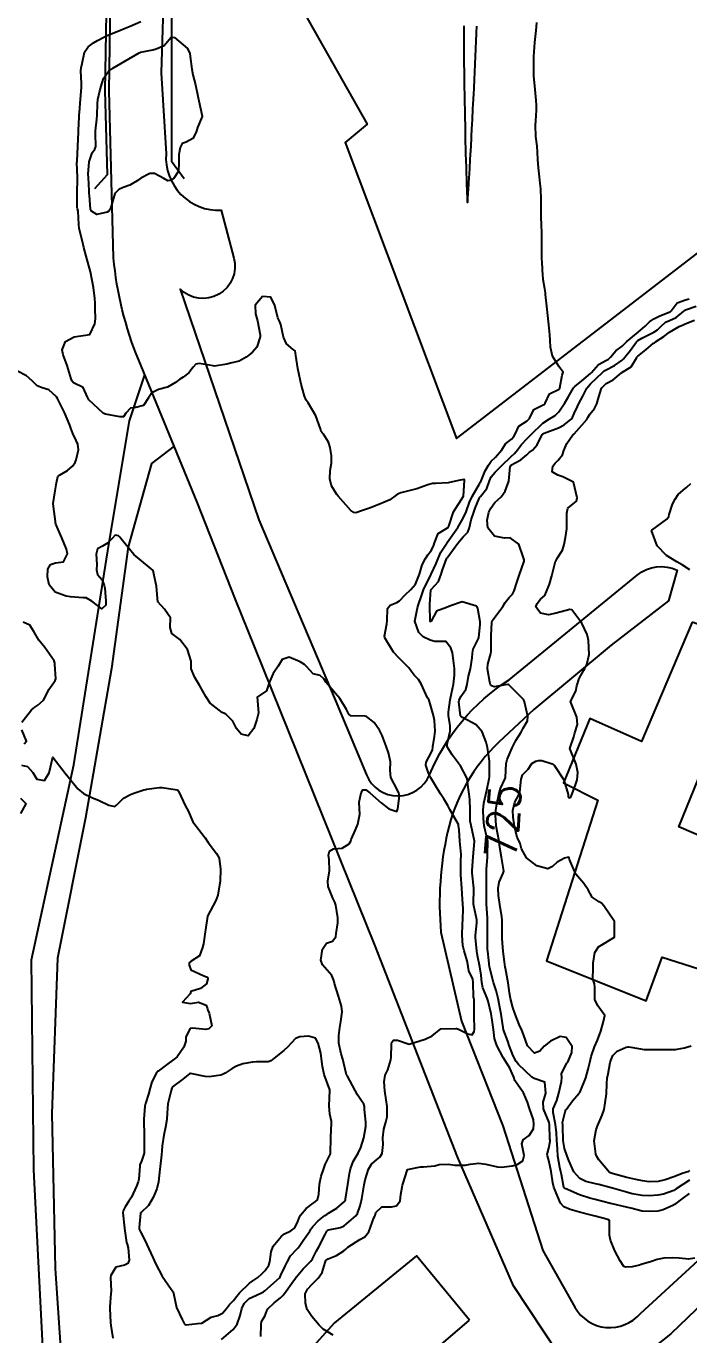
# Model space of a CAD drawing. Header units: metres. Extents: x 318500 to 325275, y 7408834 to 7428799.
# Drawn here: x 320599.3 to 320683.9, y 7414689.9 to 7414856.9 of the extents above; entities that cross this region are included whole.
import ezdxf
from ezdxf.enums import TextEntityAlignment as Align

# ---------------------------------------------------------------- set-up
doc = ezdxf.new("R2010")
doc.units = ezdxf.units.M
doc.header["$MEASUREMENT"] = 0
for name, color, linetype in [('Cotas', 45, 'Continuous'), ('Curvas de Nivel 1m', 11, 'Continuous'), ('Curvas de Nivel 5m', 15, 'Continuous'), ('Edificações', 30, 'Continuous'), ('Pontes_Viadutos_Tubos', 190, 'Continuous'), ('Vias Primárias', 230, 'Continuous'), ('Vias Secundárias', 230, 'Continuous')]:
    doc.layers.add(name, color=color, linetype=linetype)
doc.styles.add('Style-STANDARD', font='STANDARD.shx')

msp = doc.modelspace()

# ---------------------------------------------------------------- linework, layer by layer
at = {"layer": 'Curvas de Nivel 1m', "flags": 128}
for points, elevation in [([(320629.25, 7414689.66), (320629.26, 7414691.21), (320629.33, 7414691.6), (320629.73, 7414692.28), (320629.99, 7414692.95), (320630.15, 7414693.2), (320630.96, 7414693.98), (320631.76, 7414694.63), (320632.05, 7414694.9), (320632.25, 7414695.17), (320633.42, 7414696.78), (320633.7, 7414697.15), (320633.74, 7414697.21), (320633.79, 7414697.3), (320634.63, 7414698.32), (320635.47, 7414699.14), (320635.64, 7414699.31), (320635.83, 7414699.61), (320636.36, 7414700.6), (320636.66, 7414701.12), (320637.46, 7414702.7), (320637.66, 7414703.1), (320637.75, 7414703.22), (320637.87, 7414703.28), (320639.39, 7414703.57), (320639.88, 7414703.8), (320641.36, 7414705.06), (320641.59, 7414705.37), (320641.92, 7414706.37), (320642.06, 7414706.91), (320642.09, 7414707.05), (320642.12, 7414707.24), (320642.44, 7414709.04), (320642.57, 7414709.65), (320642.97, 7414711.04), (320643.36, 7414711.66), (320644, 7414712.21), (320644.44, 7414712.58), (320644.75, 7414713.01), (320644.86, 7414714.17), (320644.83, 7414715.01), (320644.93, 7414716.13), (320645.18, 7414717.01), (320645.36, 7414717.72), (320645.36, 7414719.01), (320645.23, 7414719.88), (320645.08, 7414721.01), (320644.97, 7414722.17), (320645.11, 7414723.01), (320645.44, 7414723.72), (320645.85, 7414725), (320645.88, 7414725.3), (320645.91, 7414727), (320645.97, 7414727.23), (320646.2, 7414727.5), (320646.7, 7414727.49), (320648.2, 7414726.97), (320650.21, 7414727.61), (320651.1, 7414728.05), (320652.22, 7414728.92), (320654.12, 7414728.99), (320654.22, 7414728.98), (320654.47, 7414728.89), (320655.65, 7414728.31), (320656.21, 7414728.19), (320656.49, 7414728.58), (320656.52, 7414728.86), (320656.47, 7414730.64), (320656.46, 7414730.86), (320656.48, 7414732.66), (320656.43, 7414732.86), (320656.41, 7414732.99), (320656.36, 7414734.86), (320656.31, 7414735.29), (320655.8, 7414736.35), (320655.71, 7414736.87), (320655.59, 7414737.62), (320655.19, 7414738.88), (320655.03, 7414739.55), (320654.93, 7414740.88), (320654.98, 7414742.3), (320655.05, 7414742.88), (320655.08, 7414744.23), (320655.03, 7414744.88), (320654.99, 7414745.43), (320654.92, 7414746.88), (320654.77, 7414748.6), (320654.76, 7414748.89), (320654.78, 7414750.62), (320654.8, 7414750.89), (320654.8, 7414751.16), (320654.65, 7414752.89), (320654.56, 7414754.31), (320654.5, 7414754.89), (320654.46, 7414755), (320653.38, 7414756.91), (320653.11, 7414757.41), (320652.61, 7414758.26), (320652.2, 7414758.92), (320651.45, 7414760.12), (320650.96, 7414760.94), (320650.66, 7414761.54), (320650.3, 7414762.57), (320650.34, 7414762.95), (320650.69, 7414763.61), (320651.14, 7414764.49), (320651.21, 7414764.93), (320651.41, 7414766.24), (320651.51, 7414766.93), (320651.42, 7414768.26), (320651.27, 7414768.93), (320650.78, 7414770.7), (320650.68, 7414770.94), (320650.54, 7414771.18), (320649.73, 7414772.96), (320649.36, 7414773.51), (320648.82, 7414774.04), (320648.43, 7414774.58), (320648.13, 7414774.98), (320646.85, 7414776.26), (320646.19, 7414777.01), (320645.09, 7414778.82), (320645.04, 7414779.02), (320645.33, 7414780.6), (320645.35, 7414781.02), (320645.4, 7414782.55), (320645.76, 7414783.01), (320646.61, 7414783.34), (320646.95, 7414783.56), (320647.66, 7414784.29), (320648.41, 7414784.98), (320648.98, 7414785.68), (320649.48, 7414786.96), (320649.85, 7414788.12), (320650.26, 7414788.95), (320650.56, 7414789.41), (320651.04, 7414790), (320651.35, 7414790.63), (320651.43, 7414790.94), (320651.87, 7414792.12), (320653.07, 7414792.84), (320653.15, 7414792.92), (320653.23, 7414793.07), (320653.84, 7414794.91), (320655.13, 7414796.89), (320655.23, 7414798.89), (320655.23, 7414798.97), (320655.15, 7414799.03), (320654.48, 7414798.9), (320653.15, 7414798.58), (320651.57, 7414798.51), (320651.15, 7414798.51), (320650.55, 7414798.36), (320649.14, 7414797.84), (320647.61, 7414797.47), (320647.13, 7414797.34), (320646.9, 7414797.24), (320646.54, 7414797.01), (320645.69, 7414796.44), (320645.12, 7414796.17), (320644.31, 7414795.83), (320643.1, 7414795.37), (320642.87, 7414795.29), (320642.2, 7414795.06), (320641.38, 7414794.79), (320641.1, 7414794.81), (320640.71, 7414795.08), (320639.13, 7414796.88), (320638.94, 7414797.1), (320638.26, 7414798.23), (320638.03, 7414799.12), (320638.11, 7414800.18), (320638.26, 7414801.11), (320638.25, 7414802.05), (320638.09, 7414803.12), (320637.87, 7414803.77), (320637.23, 7414804.81), (320637.07, 7414804.97), (320636.95, 7414805.13), (320636.87, 7414805.5), (320636.26, 7414807.14), (320635.28, 7414808.79), (320635.04, 7414809.16), (320634.82, 7414809.64), (320634.38, 7414811.17), (320634.12, 7414812.38), (320633.96, 7414813.17), (320633.7, 7414814.84), (320633.68, 7414815.18), (320633.61, 7414815.42), (320633.37, 7414815.63), (320632.53, 7414816.35), (320632.15, 7414817.2), (320631.81, 7414818.81), (320631.62, 7414819.21), (320631.43, 7414819.65), (320631.01, 7414821.22), (320630.53, 7414822.3), (320629.46, 7414822.39), (320628.53, 7414821.25), (320628.54, 7414820.15), (320628.82, 7414819.25), (320629.15, 7414817.49), (320629.16, 7414817.24), (320628.74, 7414815.89), (320628.19, 7414815.25), (320627.72, 7414814.9), (320627.36, 7414814.62), (320626.49, 7414814.14), (320625.35, 7414813.85), (320624.89, 7414813.76), (320623.34, 7414813.5), (320623.15, 7414813.52), (320621.35, 7414813.83), (320620.95, 7414813.75), (320620.61, 7414813.35), (320620.04, 7414812.65), (320619.32, 7414812.1), (320618.88, 7414811.81), (320618.34, 7414811.38), (320617.3, 7414810.8), (320616.19, 7414810.52), (320615.3, 7414810.07), (320614.91, 7414809.43), (320614.24, 7414808.47), (320613.27, 7414808.23), (320612.6, 7414808.13), (320612.01, 7414807.47), (320611.69, 7414807.04), (320611.25, 7414807), (320609.4, 7414807.35), (320609.26, 7414807.41), (320609.11, 7414807.5), (320607.28, 7414809.17), (320607.11, 7414809.53), (320606.53, 7414810.77), (320605.31, 7414811.37), (320605.13, 7414811.56), (320605.01, 7414811.87), (320604.52, 7414813.57), (320604, 7414814.93), (320603.88, 7414815.57), (320604.31, 7414816.64), (320605.39, 7414817.21), (320607.39, 7414817.53), (320608.06, 7414818.88), (320608.12, 7414819.52), (320608.1, 7414820.86), (320608.08, 7414821.52), (320608.04, 7414822.1), (320607.86, 7414823.52), (320607.5, 7414825.53), (320606.94, 7414827.54), (320606.64, 7414828.64), (320606.44, 7414829.55), (320606.06, 7414831.06), (320605.99, 7414831.55), (320605.9, 7414833.26), (320605.82, 7414833.56), (320605.78, 7414833.73), (320605.78, 7414835.56), (320605.83, 7414837.38), (320605.83, 7414837.56), (320605.76, 7414839.49), (320605.77, 7414839.56), (320605.78, 7414839.65), (320605.89, 7414841.56), (320605.95, 7414843.34), (320605.96, 7414843.56), (320606.04, 7414845.29), (320606.05, 7414845.56), (320606.08, 7414845.86), (320606.23, 7414847.55), (320606.33, 7414849.03), (320606.34, 7414849.55), (320606.25, 7414851.15), (320606.28, 7414851.55), (320606.42, 7414852.11), (320606.73, 7414853.55), (320607.18, 7414854.24), (320607.89, 7414854.75), (320608.39, 7414855.03), (320609.27, 7414855.52), (320609.69, 7414855.72), (320609.9, 7414855.81), (320611.11, 7414856.29), (320611.92, 7414856.59), (320612.55, 7414856.85), (320613.93, 7414857.45)], 722), ([(320638.46, 7414689.85), (320637.7, 7414690.3), (320637.21, 7414690.61), (320636.68, 7414691.12), (320635.73, 7414692.24), (320635.16, 7414693.14), (320634.94, 7414693.95), (320634.91, 7414695.14), (320635.19, 7414695.72), (320635.78, 7414696.37), (320636.56, 7414697.12), (320637.07, 7414697.84), (320637.44, 7414699.11), (320637.55, 7414699.38), (320637.83, 7414699.59), (320638.91, 7414700.01), (320639.84, 7414700.63), (320640.09, 7414700.84), (320640.36, 7414701.07), (320641.86, 7414702.04), (320642.52, 7414702.39), (320643.02, 7414703.03), (320643.68, 7414704.81), (320643.8, 7414705.02), (320643.83, 7414705.1), (320643.91, 7414705.5), (320644.7, 7414706.23), (320645.92, 7414706.24), (320646.56, 7414706.36), (320647.02, 7414706.98), (320647.13, 7414707.79), (320647.32, 7414708.98), (320647.98, 7414710.97), (320649.62, 7414711.32), (320649.99, 7414711.34), (320651.44, 7414711.47), (320651.99, 7414711.62), (320653.21, 7414711.69), (320653.99, 7414711.56), (320655.32, 7414711.54), (320655.99, 7414711.67), (320657.07, 7414711.78), (320657.99, 7414711.67), (320659.47, 7414711.34), (320659.99, 7414711.28), (320661.34, 7414711.44), (320661.99, 7414711.64), (320662.68, 7414712.1), (320662.87, 7414712.77), (320662.56, 7414714.25), (320662.72, 7414714.77), (320663.49, 7414715.32), (320664.05, 7414716.16), (320664.11, 7414716.76), (320664.07, 7414717.32), (320663.55, 7414718.77), (320663.3, 7414719.57), (320662.76, 7414720.77), (320662.13, 7414721.67), (320661.68, 7414722.33), (320661.53, 7414722.79), (320661.03, 7414723.92), (320660.47, 7414724.81), (320660.18, 7414725.27), (320659.37, 7414726.82), (320659.09, 7414727.71), (320658.94, 7414728.83), (320658.75, 7414730.32), (320658.66, 7414730.83), (320658.27, 7414732.45), (320658.13, 7414732.84), (320657.6, 7414734.16), (320657.48, 7414734.85), (320657.39, 7414735.77), (320657.21, 7414736.85), (320656.89, 7414738.31), (320656.8, 7414738.86), (320656.64, 7414740.6), (320656.64, 7414740.86), (320656.82, 7414742.44), (320656.8, 7414742.86), (320656.44, 7414744.63), (320656.41, 7414744.86), (320656.44, 7414746.84), (320656.45, 7414746.86), (320656.44, 7414746.88), (320656.24, 7414748.86), (320656.23, 7414749.13), (320656.34, 7414750.86), (320656.52, 7414752.84), (320656.52, 7414752.86), (320656.52, 7414752.88), (320656.08, 7414754.87), (320655.99, 7414755.45), (320655.96, 7414756.87), (320655.94, 7414758.19), (320655.84, 7414758.87), (320655.72, 7414759.79), (320655.57, 7414760.88), (320654.68, 7414762.57), (320654.54, 7414762.75), (320654.42, 7414762.89), (320653.67, 7414763.89), (320653.02, 7414764.92), (320653.03, 7414765.24), (320653.43, 7414766.91), (320653.41, 7414767.58), (320653.19, 7414768.91), (320653.19, 7414769.34), (320653.42, 7414770.91), (320653.59, 7414771.71), (320653.83, 7414772.9), (320653.98, 7414774.05), (320653.95, 7414774.9), (320653.86, 7414775.91), (320653.71, 7414776.91), (320653.5, 7414777.54), (320652.88, 7414778.35), (320651.46, 7414778.36), (320650.88, 7414778.51), (320649.98, 7414778.95), (320649.43, 7414779.49), (320648.91, 7414780.97), (320649.23, 7414782.67), (320649.32, 7414782.96), (320649.74, 7414784.18), (320650.03, 7414784.95), (320650.99, 7414786.94), (320651.64, 7414788.3), (320651.88, 7414788.93), (320652.22, 7414789.74), (320653.01, 7414790.92), (320653.03, 7414790.94), (320653.05, 7414790.97), (320654.41, 7414792.9), (320655.09, 7414794.08), (320655.44, 7414794.88), (320655.88, 7414796.12), (320656.21, 7414796.87), (320657.15, 7414798.48), (320657.3, 7414798.71), (320657.36, 7414798.86), (320657.89, 7414800.13), (320658.32, 7414800.85), (320658.67, 7414801.37), (320659.2, 7414801.86), (320660.01, 7414802.83), (320660.47, 7414803.57), (320661.23, 7414804.17), (320661.55, 7414804.49), (320661.7, 7414804.81), (320662.2, 7414805.85), (320663.26, 7414806.5), (320663.53, 7414806.79), (320664.12, 7414807.94), (320665.29, 7414808.54), (320665.43, 7414808.61), (320665.53, 7414808.76), (320666.11, 7414809.95), (320667.32, 7414810.56), (320667.41, 7414810.64), (320667.43, 7414810.73), (320667.71, 7414812.35), (320667.86, 7414812.72), (320667.35, 7414813.38), (320666.49, 7414814.74), (320666.21, 7414815.93), (320666.18, 7414816.75), (320666.15, 7414817.49), (320666.03, 7414818.75), (320665.86, 7414820.34), (320665.81, 7414820.75), (320665.6, 7414822.64), (320665.59, 7414822.76), (320665.58, 7414822.86), (320665.49, 7414823.34), (320665.29, 7414824.55), (320665.27, 7414824.76), (320665.25, 7414825.01), (320665.15, 7414826.77), (320665.14, 7414827.16), (320665.14, 7414828.77), (320665.11, 7414830.31), (320665.1, 7414830.77), (320665.09, 7414831.27), (320665.04, 7414832.77), (320665.03, 7414833.36), (320665.02, 7414834.77), (320664.98, 7414836.09), (320664.92, 7414836.77), (320664.82, 7414837.63), (320664.71, 7414838.77), (320664.62, 7414839.86), (320664.58, 7414840.78), (320664.52, 7414841.57), (320664.36, 7414842.78), (320664.31, 7414844.23), (320664.36, 7414844.78), (320664.43, 7414846.14), (320664.42, 7414846.78), (320664.38, 7414847.36), (320664.27, 7414848.78), (320664.09, 7414850.54), (320664.09, 7414850.79), (320664.09, 7414852.57), (320664.08, 7414852.79), (320664.08, 7414852.98), (320664.23, 7414854.78), (320664.38, 7414856.32), (320664.44, 7414856.78), (320664.48, 7414857.32)], 723), ([(320655.14, 7414856.9), (320655.14, 7414856.13), (320655.15, 7414854.9), (320655.16, 7414854.17), (320655.17, 7414852.9), (320655.17, 7414852.21), (320655.2, 7414850.9), (320655.2, 7414850.26), (320655.22, 7414848.9), (320655.23, 7414848.32), (320655.26, 7414846.9), (320655.27, 7414846.39), (320655.3, 7414844.9), (320655.31, 7414844.44), (320655.34, 7414842.9), (320655.35, 7414842.51), (320655.38, 7414840.89), (320655.39, 7414840.58), (320655.46, 7414838.89), (320655.46, 7414838.67), (320655.52, 7414836.89), (320655.52, 7414836.75), (320655.58, 7414834.89), (320655.58, 7414834.84), (320655.62, 7414834.37), (320655.68, 7414834.84), (320655.68, 7414834.89), (320655.8, 7414836.75), (320655.81, 7414836.89), (320655.91, 7414838.66), (320655.92, 7414838.89), (320656.03, 7414840.57), (320656.04, 7414840.89), (320656.13, 7414842.5), (320656.15, 7414842.89), (320656.22, 7414844.43), (320656.25, 7414844.89), (320656.32, 7414846.35), (320656.35, 7414846.88), (320656.42, 7414848.27), (320656.46, 7414848.88), (320656.52, 7414850.2), (320656.55, 7414850.88), (320656.61, 7414852.14), (320656.64, 7414852.88), (320656.69, 7414854.08), (320656.73, 7414854.88), (320656.79, 7414856.01), (320656.83, 7414856.88)], 722), ([(320684.65, 7414699.67), (320683.84, 7414699.53), (320682.65, 7414699.69), (320681.84, 7414699.71), (320680.7, 7414699.67), (320679.83, 7414699.52), (320679.12, 7414699.26), (320677.82, 7414698.85), (320677.6, 7414698.8), (320676.64, 7414698.59), (320675.82, 7414698.51), (320675.6, 7414698.6), (320675.11, 7414699.32), (320674.43, 7414700.61), (320673.87, 7414701.96), (320673.74, 7414702.62), (320673.78, 7414704.5), (320673.56, 7414704.63), (320671.91, 7414705.04), (320671.41, 7414705.16), (320669.91, 7414705.53), (320668.73, 7414705.88), (320667.92, 7414706.24), (320667.49, 7414706.71), (320667.15, 7414707.51), (320666.66, 7414708.72), (320666.51, 7414709.27), (320666.32, 7414710.72), (320666, 7414712.13), (320665.83, 7414712.73), (320665.82, 7414712.92), (320666.03, 7414713.73), (320666.17, 7414714.6), (320666.17, 7414714.73), (320666.16, 7414714.85), (320666.12, 7414716.73), (320666.06, 7414717), (320665.35, 7414718.74), (320665.27, 7414719.57), (320665.64, 7414720.74), (320665.51, 7414722.12), (320664.14, 7414722.61), (320663.86, 7414722.76), (320662.16, 7414724.39), (320661.85, 7414724.78), (320661.46, 7414725.51), (320660.95, 7414726.8), (320660.77, 7414727.36), (320660.22, 7414728.81), (320659.93, 7414730.81), (320659.85, 7414731.22), (320659.53, 7414732.82), (320659.28, 7414733.82), (320658.96, 7414734.83), (320658.47, 7414736.69), (320658.45, 7414736.84), (320658.34, 7414737.64), (320658.21, 7414738.84), (320658.2, 7414739.01), (320658.17, 7414740.84), (320658.17, 7414741.06), (320658.18, 7414742.84), (320658.17, 7414743.09), (320658.04, 7414744.84), (320658.04, 7414745.25), (320658.04, 7414746.84), (320658.04, 7414747.27), (320658.05, 7414748.84), (320658.07, 7414749.27), (320658.17, 7414750.84), (320658.19, 7414751.18), (320658.21, 7414752.84), (320658.15, 7414753.24), (320657.76, 7414754.85), (320657.67, 7414755.77), (320657.65, 7414756.85), (320657.73, 7414757.73), (320657.98, 7414758.85), (320658.11, 7414759.37), (320658.39, 7414760.84), (320658.42, 7414761.08), (320658.44, 7414762.84), (320658.44, 7414763.09), (320658.2, 7414764.84), (320658.03, 7414765.52), (320657.5, 7414766.85), (320656.74, 7414767.74), (320654.97, 7414768.67), (320654.76, 7414768.82), (320654.73, 7414768.87), (320654.73, 7414768.89), (320654.54, 7414770.66), (320654.57, 7414770.89), (320654.79, 7414771.34), (320655.43, 7414772.25), (320655.57, 7414772.88), (320655.76, 7414773.94), (320656.01, 7414774.87), (320656.24, 7414776.26), (320656.27, 7414776.87), (320656.34, 7414777.39), (320656.88, 7414778.41), (320657.03, 7414778.72), (320657.06, 7414778.86), (320657.25, 7414780.52), (320657.24, 7414780.86), (320656.94, 7414782.57), (320656.87, 7414782.79), (320656.77, 7414782.86), (320654.95, 7414783.4), (320653.46, 7414782.91), (320652.94, 7414782.7), (320651.65, 7414782.21), (320651, 7414780.94), (320650.96, 7414780.89), (320650.91, 7414780.88), (320650.87, 7414780.9), (320650.86, 7414780.94), (320650.86, 7414781), (320650.81, 7414782.94), (320650.82, 7414783.06), (320650.95, 7414784.94), (320650.97, 7414784.99), (320651.92, 7414786), (320652.26, 7414786.93), (320652.43, 7414787.49), (320652.95, 7414788.92), (320652.98, 7414788.97), (320653.02, 7414789.04), (320654.38, 7414790.9), (320655.06, 7414791.69), (320655.65, 7414792.3), (320655.88, 7414792.88), (320656.09, 7414793.87), (320656.43, 7414794.87), (320656.62, 7414795.35), (320657.13, 7414796.62), (320657.21, 7414796.78), (320657.29, 7414796.86), (320658.11, 7414797.88), (320658.45, 7414798.85), (320658.66, 7414799.35), (320659.17, 7414799.94), (320660, 7414800.83), (320661.2, 7414801.98), (320661.65, 7414802.36), (320662.02, 7414802.8), (320662.51, 7414803.51), (320663.23, 7414804.25), (320663.51, 7414804.52), (320663.74, 7414804.78), (320665.25, 7414806.2), (320666.1, 7414806.75), (320666.81, 7414807.2), (320667.27, 7414807.66), (320667.73, 7414808.28), (320668, 7414808.72), (320668.49, 7414809.53), (320669.16, 7414810.71), (320669.23, 7414810.81), (320669.32, 7414810.89), (320670.24, 7414811.61), (320671.34, 7414812.55), (320671.45, 7414812.68), (320672.34, 7414813.68), (320673.36, 7414814.24), (320673.64, 7414814.38), (320673.91, 7414814.64), (320674.57, 7414815.45), (320675.39, 7414816.05), (320675.69, 7414816.33), (320675.97, 7414816.62), (320677.41, 7414817.81), (320678.33, 7414818.59), (320678.87, 7414819.14), (320679.43, 7414819.52), (320680.12, 7414819.88), (320681.45, 7414820.4), (320681.55, 7414820.44), (320681.65, 7414820.55), (320682.42, 7414821.58), (320683.47, 7414821.94), (320683.92, 7414822.07)], 724), ([(320683.97, 7414709.63), (320682.29, 7414708.52), (320682.09, 7414708.38), (320681.96, 7414708.31), (320680.64, 7414707.84), (320679.95, 7414707.7), (320678.87, 7414707.63), (320677.95, 7414707.65), (320676.66, 7414707.88), (320675.95, 7414708.08), (320674.16, 7414708.62), (320673.96, 7414708.67), (320672.39, 7414709.07), (320671.97, 7414709.18), (320670.76, 7414709.46), (320669.97, 7414709.84), (320669.22, 7414710.69), (320668.57, 7414712.12), (320668.37, 7414712.7), (320668.02, 7414713.67), (320667.85, 7414714.7), (320667.81, 7414716.46), (320667.79, 7414716.7), (320667.77, 7414717), (320668.08, 7414718.35), (320668.19, 7414718.6), (320668.26, 7414718.7), (320669.05, 7414719.75), (320669.85, 7414720.68), (320669.97, 7414720.83), (320670.12, 7414721.1), (320670.72, 7414722.67), (320671.03, 7414723.8), (320671.23, 7414724.66), (320671.43, 7414725.41), (320671.83, 7414726.66), (320672.21, 7414727.5), (320672.67, 7414728.64), (320673, 7414729.88), (320673.15, 7414730.64), (320672.27, 7414731.85), (320671.89, 7414732.66), (320671.88, 7414734.24), (320671.86, 7414734.66), (320671.64, 7414735.33), (320671.66, 7414736.66), (320671.67, 7414737.33), (320671.88, 7414738.66), (320672.37, 7414739.4), (320674.38, 7414740.62), (320674.41, 7414742.62), (320673.02, 7414744.64), (320672.75, 7414744.95), (320672.44, 7414745.12), (320671.53, 7414745.74), (320671.03, 7414746.67), (320670.47, 7414747.46), (320669.48, 7414748.69), (320668.67, 7414750.55), (320668.62, 7414750.7), (320668.52, 7414750.84), (320668.02, 7414750.71), (320667.06, 7414750.18), (320666.5, 7414749.63), (320665.89, 7414749.35), (320664.5, 7414749.73), (320663.18, 7414750.77), (320662.53, 7414751.92), (320662.34, 7414752.59), (320662.26, 7414752.78), (320661.98, 7414753.36), (320661.61, 7414754.79), (320661.45, 7414755.94), (320661.41, 7414756.8), (320661.66, 7414757.84), (320662.17, 7414758.79), (320662.29, 7414759.12), (320662.5, 7414760.78), (320662.52, 7414760.91), (320662.66, 7414761.33), (320663.39, 7414762.06), (320663.86, 7414762.77), (320664.35, 7414763.09), (320664.68, 7414763.18), (320665.11, 7414763.18), (320666.45, 7414762.73), (320666.68, 7414762.56), (320667.93, 7414760.71), (320668.5, 7414758.82), (320668.5, 7414758.7), (320668.5, 7414758.58), (320668.62, 7414758.43), (320668.81, 7414758.51), (320668.91, 7414758.7), (320669.38, 7414759.95), (320669.65, 7414760.69), (320669.72, 7414761.63), (320669.51, 7414762.69), (320668.7, 7414764.7), (320669.21, 7414766.21), (320669.35, 7414766.69), (320669.66, 7414767.77), (320669.6, 7414768.69), (320668.78, 7414770.7), (320669.46, 7414772.03), (320669.6, 7414772.69), (320669.89, 7414773.63), (320670.5, 7414774.68), (320670.62, 7414774.91), (320670.85, 7414775.4), (320671.17, 7414776.68), (320671.08, 7414778.49), (320671.05, 7414778.68), (320670.9, 7414779.26), (320670.21, 7414780.69), (320668.94, 7414782.38), (320668.68, 7414782.44), (320666.93, 7414781.96), (320665.96, 7414781.77), (320664.93, 7414781.96), (320664.37, 7414782.77), (320664.52, 7414783.19), (320664.95, 7414783.74), (320665.49, 7414784.22), (320665.72, 7414784.75), (320666.08, 7414785.65), (320666.41, 7414786.74), (320666.87, 7414788.59), (320666.93, 7414788.73), (320666.96, 7414788.79), (320667.02, 7414788.89), (320667.77, 7414789.99), (320667.98, 7414790.72), (320668.15, 7414791.62), (320668.3, 7414792.71), (320668.33, 7414793.95), (320668.32, 7414794.71), (320668.46, 7414795.36), (320669.12, 7414795.9), (320669.55, 7414796.27), (320669.62, 7414796.7), (320669.16, 7414798.7), (320667.79, 7414799.35), (320667.17, 7414799.58), (320666.45, 7414800.02), (320666.52, 7414800.74), (320666.81, 7414801.11), (320667.19, 7414801.49), (320667.76, 7414802.17), (320667.93, 7414802.72), (320668.33, 7414803.62), (320669.06, 7414804.71), (320669.16, 7414804.79), (320669.24, 7414804.85), (320670.86, 7414806.69), (320671.01, 7414806.93), (320671.27, 7414807.38), (320671.85, 7414808.1), (320672.13, 7414808.67), (320672.39, 7414809.58), (320672.74, 7414810.66), (320673.33, 7414811.26), (320674.22, 7414811.75), (320675.29, 7414812.63), (320675.32, 7414812.65), (320675.34, 7414812.66), (320676.54, 7414813.42), (320677.27, 7414814.6), (320677.31, 7414814.66), (320677.37, 7414814.74), (320678.39, 7414815.58), (320679.4, 7414816.4), (320679.49, 7414816.48), (320679.63, 7414816.57), (320680.69, 7414817.27), (320681.41, 7414817.82), (320682.65, 7414818.53), (320683.18, 7414818.77), (320683.43, 7414818.87), (320684.6, 7414819.34)], 726), ([(320624.22, 7414689.28), (320625.7, 7414690.56), (320626.21, 7414691.25), (320626.6, 7414692.37), (320626.8, 7414693.24), (320627.1, 7414693.89), (320627.76, 7414694.51), (320628.23, 7414694.76), (320629.22, 7414695.22), (320629.59, 7414695.4), (320629.77, 7414695.52), (320631.61, 7414697.18), (320631.69, 7414697.29), (320631.79, 7414697.51), (320632.34, 7414698.65), (320632.58, 7414699.17), (320633.03, 7414699.97), (320633.85, 7414700.84), (320634.01, 7414701), (320634.12, 7414701.16), (320634.65, 7414701.94), (320635.48, 7414703.14), (320635.63, 7414703.38), (320635.88, 7414703.73), (320636.55, 7414704.46), (320637.42, 7414705.11), (320637.71, 7414705.3), (320637.9, 7414705.4), (320638.96, 7414706.04), (320639.93, 7414706.91), (320640, 7414707.01), (320640.03, 7414707.08), (320640.05, 7414707.2), (320640.34, 7414709.07), (320640.56, 7414710.48), (320640.67, 7414711.07), (320641.03, 7414712.03), (320641.65, 7414713.06), (320642.02, 7414713.8), (320642.37, 7414715.04), (320642.63, 7414716.46), (320642.64, 7414717.04), (320642.49, 7414718.63), (320642.47, 7414719.04), (320642.37, 7414719.32), (320642.1, 7414719.74), (320641.58, 7414720.53), (320641.28, 7414721.06), (320640.25, 7414722.97), (320640.19, 7414723.08), (320640.14, 7414723.25), (320639.71, 7414725.08), (320639.51, 7414725.75), (320639.19, 7414727.09), (320639.2, 7414728.09), (320639.32, 7414729.09), (320639.44, 7414729.88), (320639.61, 7414731.09), (320639.53, 7414731.82), (320639.14, 7414733.09), (320638.65, 7414734.74), (320638.56, 7414735.1), (320638.31, 7414735.76), (320637.13, 7414737.12), (320636.9, 7414737.69), (320637.11, 7414739.12), (320637.61, 7414739.86), (320638.37, 7414740.13), (320638.8, 7414740.67), (320638.85, 7414741.1), (320639.05, 7414742.45), (320639.08, 7414743.09), (320638.82, 7414744.7), (320638.69, 7414745.1), (320638.44, 7414745.62), (320637.82, 7414747.11), (320637.8, 7414747.78), (320638.01, 7414749.11), (320637.95, 7414750.55), (320637.89, 7414751.11), (320638.01, 7414751.61), (320638.52, 7414751.91), (320639.62, 7414751.99), (320640.53, 7414752.56), (320640.71, 7414752.9), (320640.77, 7414753.08), (320641.31, 7414754.32), (320641.63, 7414755.06), (320641.86, 7414756.34), (320641.84, 7414757.06), (320641.81, 7414757.85), (320642.03, 7414759.06), (320642.27, 7414759.41), (320642.63, 7414759.45), (320643.17, 7414759.04), (320644.6, 7414757.75), (320645.59, 7414757.01), (320646.59, 7414756.67), (320646.75, 7414757), (320646.93, 7414758.68), (320646.88, 7414759), (320646.63, 7414759.46), (320645.83, 7414761.01), (320645.75, 7414761.92), (320645.81, 7414763.01), (320645.54, 7414764.16), (320645.26, 7414765.01), (320644.72, 7414766.36), (320644.38, 7414767.03), (320643.7, 7414768), (320642.75, 7414768.79), (320642.54, 7414768.84), (320640.75, 7414768.86), (320640.46, 7414769.08), (320640.17, 7414769.67), (320639.32, 7414771.09), (320638.79, 7414771.74), (320637.57, 7414773.12), (320637.27, 7414773.58), (320636.82, 7414774.03), (320635.9, 7414774.23), (320635.08, 7414775.16), (320634.83, 7414775.4), (320634.26, 7414775.75), (320632.85, 7414776.35), (320631.98, 7414776.06), (320631.44, 7414775.2), (320630.82, 7414774.28), (320630.33, 7414773.22), (320629.97, 7414772.05), (320628.78, 7414771.24), (320628.95, 7414769.24), (320628.74, 7414768.4), (320628.45, 7414767.53), (320628.36, 7414767.24), (320627.63, 7414766.34), (320626.72, 7414766.53), (320626.14, 7414767.27), (320625.66, 7414768.2), (320624.75, 7414769.08), (320624.61, 7414769.15), (320624.29, 7414769.3), (320622.77, 7414770.5), (320622.23, 7414771.33), (320621.43, 7414772.7), (320621.07, 7414773.34), (320620.81, 7414773.76), (320620.36, 7414774.88), (320620.34, 7414775.35), (320620.34, 7414775.85), (320619.89, 7414777.35), (320618.88, 7414778.62), (320617.86, 7414779.39), (320617.64, 7414780.13), (320617.71, 7414781.39), (320616.93, 7414782.5), (320616.1, 7414783.41), (320616.02, 7414784.35), (320615.91, 7414785.41), (320615.61, 7414786.79), (320615.47, 7414787.42), (320615, 7414787.85), (320613.02, 7414789.45), (320611.34, 7414791.48), (320611.22, 7414791.65), (320611.05, 7414791.85), (320610.63, 7414791.91), (320610.26, 7414791.49), (320609.64, 7414790.89), (320609.03, 7414790.5), (320608.38, 7414790.16), (320608.21, 7414789.51), (320608.31, 7414788.2), (320608.26, 7414787.51), (320608.37, 7414786.89), (320608.98, 7414786.23), (320609.24, 7414785.5), (320609.32, 7414785.14), (320609.44, 7414783.5), (320609.44, 7414782.98), (320608.93, 7414782.52), (320607.65, 7414783.52), (320606.95, 7414783.91), (320606.57, 7414783.91), (320604.95, 7414784.06), (320604.39, 7414784.13), (320602.96, 7414784.66), (320602.22, 7414785.59), (320601.99, 7414786.61), (320602.06, 7414787.59), (320602.39, 7414788.2), (320603, 7414788.38), (320604.06, 7414788.52), (320604.57, 7414789.56), (320604.44, 7414790.15), (320603.81, 7414791.57), (320603.07, 7414793.34), (320603.02, 7414793.53), (320603.01, 7414793.58), (320603.01, 7414793.65), (320602.75, 7414795.59), (320602.73, 7414795.96), (320602.97, 7414797.58), (320603.14, 7414798.58), (320603.32, 7414799.4), (320603.52, 7414799.58), (320604.54, 7414800.19), (320605.17, 7414800.71), (320605.52, 7414801.21), (320605.67, 7414801.55), (320605.95, 7414802.79), (320605.85, 7414803.55), (320605.67, 7414804.01), (320605.22, 7414804.89), (320604.96, 7414805.56), (320604.83, 7414805.97), (320604.18, 7414807.57), (320603.29, 7414809.37), (320603.15, 7414809.58), (320602.17, 7414810.47), (320601.3, 7414810.74), (320600.67, 7414810.98), (320600.06, 7414811.63), (320599.32, 7414812.27), (320598.15, 7414812.83)], 721), ([(320684.03, 7414787.52), (320683.02, 7414788.12), (320682.38, 7414788.53), (320681.03, 7414789.34), (320679.84, 7414790.56), (320679.14, 7414792.5), (320679.17, 7414792.57), (320681.09, 7414793.95), (320681.34, 7414794.3), (320681.4, 7414794.54), (320681.8, 7414795.86), (320682.14, 7414796.53), (320682.54, 7414797.13), (320683.15, 7414797.68), (320683.62, 7414798.05), (320684.16, 7414798.51)], 727), ([(320598.66, 7414762.58), (320599.45, 7414762.42), (320600.13, 7414761.62), (320600.64, 7414760.81), (320601.6, 7414760.63), (320602.23, 7414761.59), (320602.67, 7414763.58), (320604.26, 7414761.56), (320604.64, 7414761.08), (320605.89, 7414759.54), (320606.61, 7414758.96), (320607.66, 7414758.46), (320608.6, 7414758.06), (320609.85, 7414757.49), (320610.59, 7414757.3), (320610.82, 7414757.48), (320611.71, 7414758.36), (320612.61, 7414758.82), (320613.04, 7414759.02), (320614.28, 7414759.43), (320614.55, 7414759.49), (320614.62, 7414759.51), (320616.31, 7414759.72), (320616.62, 7414759.71), (320618.57, 7414759.42), (320618.62, 7414759.4), (320618.66, 7414759.37), (320618.71, 7414759.27), (320619.62, 7414757.35), (320619.97, 7414756.74), (320620.57, 7414755.34), (320622.12, 7414753.32), (320622.53, 7414752.72), (320623.59, 7414751.3), (320623.9, 7414750.69), (320624.09, 7414749.3), (320624.04, 7414747.72), (320623.98, 7414747.3), (320623.73, 7414746.01), (320623.48, 7414745.3), (320622.41, 7414743.32), (320622.16, 7414741.55), (320622.13, 7414741.32), (320621.9, 7414739.79), (320621.78, 7414739.33), (320621.4, 7414738.27), (320620.33, 7414737.58), (320620.08, 7414737.34), (320620.07, 7414737.08), (320620.32, 7414736.47), (320621.95, 7414735.68), (320622.3, 7414735.57), (320622.45, 7414735.46), (320622.48, 7414735.32), (320622.29, 7414734.67), (320621.52, 7414734.09), (320620.28, 7414733.72), (320620.21, 7414733.4), (320620.18, 7414733.34), (320619.23, 7414732.33), (320620.26, 7414732.18), (320621.26, 7414732.33), (320622.26, 7414731.97), (320622.43, 7414731.5), (320622.48, 7414731.32), (320622.64, 7414730.92), (320622.96, 7414729.31), (320622.6, 7414728.93), (320622.21, 7414728.84), (320620.52, 7414729.03), (320620.21, 7414728.97), (320619.64, 7414727.9), (320619.65, 7414727.35), (320619.41, 7414726.58), (320618.54, 7414725.36), (320618.34, 7414725.2), (320618.17, 7414725.08), (320617.21, 7414724.33), (320616.14, 7414723.55), (320616.05, 7414723.49), (320615.95, 7414723.4), (320615.34, 7414722.19), (320615.12, 7414721.41), (320614.89, 7414720.62), (320614.5, 7414719.42), (320614.44, 7414719.06), (320614.31, 7414717.42), (320614.3, 7414717.17), (320614.35, 7414715.42), (320614.36, 7414715.09), (320614.36, 7414713.42), (320614.33, 7414713.09), (320613.99, 7414712.07), (320613.8, 7414711.6), (320613.78, 7414711.42), (320613.64, 7414709.74), (320613.57, 7414709.43), (320613.37, 7414708.86), (320612.71, 7414707.44), (320612.4, 7414706.96), (320611.91, 7414706.23), (320611.65, 7414705.71), (320611.63, 7414705.45), (320611.83, 7414703.49), (320611.83, 7414703.45), (320611.87, 7414703.16), (320612.08, 7414701.67), (320612.15, 7414701.45), (320612.29, 7414700.99), (320612.41, 7414699.44), (320612.27, 7414698.99), (320611.81, 7414698.79), (320610.72, 7414698.54), (320610.08, 7414697.47), (320610.06, 7414697.19), (320610.11, 7414695.47), (320610.08, 7414695.15), (320609.94, 7414693.47), (320609.94, 7414693.26), (320610.06, 7414691.47), (320610.1, 7414691.07), (320610.33, 7414689.46)], 721), ([(320598.58, 7414756.42), (320599.28, 7414757.63), (320598.6, 7414758.34)], 721), ([(320683.99, 7414710.84), (320683.77, 7414710.71), (320683.16, 7414710.5), (320681.98, 7414710.05), (320680.85, 7414709.65), (320679.97, 7414709.45), (320678.84, 7414709.43), (320677.97, 7414709.56), (320677.12, 7414709.73), (320675.97, 7414709.98), (320674.11, 7414710.49), (320673.98, 7414710.53), (320673.91, 7414710.55), (320673.74, 7414710.62), (320672.42, 7414712.22), (320672.16, 7414712.65), (320672.01, 7414712.94), (320671.8, 7414714.65), (320672.05, 7414716.08), (320672.28, 7414716.65), (320672.82, 7414717.9), (320673.06, 7414718.64), (320673.22, 7414719.51), (320673.37, 7414720.63), (320673.44, 7414721.94), (320673.48, 7414722.63), (320673.57, 7414723.21), (320673.85, 7414724.62), (320673.92, 7414724.88), (320674.18, 7414725.52), (320674.73, 7414726.07), (320675.91, 7414726.6), (320676.15, 7414726.65), (320676.2, 7414726.66), (320676.25, 7414726.65), (320676.5, 7414726.6), (320678.2, 7414726.32), (320678.46, 7414726.3), (320680.2, 7414726.28), (320680.45, 7414726.29), (320682.2, 7414726.32), (320682.39, 7414726.33), (320683.34, 7414726.5), (320684.2, 7414726.76)], 727)]:
    msp.add_lwpolyline(points, dxfattribs=dict(at, elevation=elevation))
at = {"layer": 'Curvas de Nivel 1m', "elevation": 723, "flags": 128}
msp.add_lwpolyline([(320617.9, 7414855.46), (320618.23, 7414855.4), (320619.88, 7414854.02), (320620.17, 7414853.37), (320620.23, 7414853), (320620.41, 7414851.36), (320620.54, 7414850.66), (320620.89, 7414849.36), (320621.21, 7414847.95), (320621.33, 7414847.35), (320621.73, 7414845.39), (320621.73, 7414845.35), (320621.16, 7414843.94), (320620.99, 7414843.36), (320620.56, 7414842.53), (320619.72, 7414842.08), (320619.2, 7414841.89), (320618.92, 7414841.38), (320618.78, 7414840.47), (320618.76, 7414839.38), (320618.71, 7414838.35), (320618.08, 7414837.39), (320617.66, 7414837.17), (320617.38, 7414837.13), (320616.85, 7414837.41), (320615.67, 7414838.07), (320615.05, 7414838.06), (320613.93, 7414837.45), (320613.76, 7414837.34), (320613.66, 7414837.27), (320612.53, 7414836.59), (320611.64, 7414836.29), (320611.09, 7414836.03), (320610.61, 7414835.5), (320610.15, 7414834.03), (320610, 7414833.5), (320609.83, 7414833.28), (320609.6, 7414833.12), (320608.29, 7414832.83), (320607.61, 7414833.25), (320607.48, 7414833.53), (320607.34, 7414835.24), (320607.33, 7414835.53), (320607.33, 7414835.84), (320607.23, 7414837.54), (320607.21, 7414837.99), (320607.31, 7414839.54), (320607.7, 7414840.71), (320608.06, 7414841.17), (320608.15, 7414841.53), (320608.13, 7414843.13), (320608.14, 7414843.53), (320608.29, 7414845), (320608.32, 7414845.52), (320608.37, 7414846.94), (320608.43, 7414847.52), (320608.7, 7414848.63), (320608.94, 7414849.52), (320609.14, 7414850.2), (320609.84, 7414851.17), (320610.03, 7414851.32), (320610.32, 7414851.5), (320611.86, 7414852.41), (320613.71, 7414853.45), (320613.81, 7414853.51), (320613.87, 7414853.53), (320615.45, 7414853.86), (320615.88, 7414853.97), (320616.91, 7414854.39), (320617.75, 7414855.4), (320617.84, 7414855.46)], close=True, dxfattribs=at)
at = {"layer": 'Curvas de Nivel 5m', "flags": 128}
for points, elevation in [([(320683.95, 7414707.93), (320683.12, 7414707.33), (320682.04, 7414706.52), (320681.98, 7414706.47), (320681.93, 7414706.42), (320680.63, 7414705.83), (320679.92, 7414705.68), (320678.86, 7414705.61), (320677.92, 7414705.69), (320676.47, 7414706.04), (320675.92, 7414706.19), (320674.11, 7414706.62), (320673.93, 7414706.66), (320673.88, 7414706.67), (320671.94, 7414707.16), (320671.27, 7414707.33), (320669.95, 7414707.75), (320668.09, 7414708.57), (320667.96, 7414708.65), (320667.93, 7414708.7), (320667.62, 7414710.35), (320667.56, 7414710.71), (320667.44, 7414711.26), (320667.17, 7414712.71), (320667.11, 7414713.63), (320667.03, 7414714.72), (320666.98, 7414715.65), (320666.88, 7414716.72), (320666.57, 7414718.24), (320666.58, 7414718.72), (320667.02, 7414719.8), (320667.3, 7414720.71), (320667.64, 7414722.21), (320667.66, 7414722.71), (320667.65, 7414723.2), (320668.16, 7414724.27), (320668.33, 7414724.54), (320668.42, 7414724.7), (320668.97, 7414725.91), (320668.99, 7414726.69), (320668.21, 7414727.82), (320667.45, 7414727.95), (320666.21, 7414727.38), (320665.42, 7414726.74), (320664.85, 7414726.09), (320664.19, 7414725.82), (320663.29, 7414726.77), (320662.77, 7414728.22), (320662.56, 7414728.78), (320662.23, 7414729.47), (320661.7, 7414730.79), (320661.4, 7414731.65), (320661.11, 7414732.8), (320661.01, 7414733.53), (320660.83, 7414734.8), (320660.47, 7414736.66), (320660.45, 7414736.81), (320660.34, 7414737.49), (320660.18, 7414738.81), (320660.05, 7414740.48), (320660.04, 7414740.82), (320660.04, 7414741.17), (320660.05, 7414742.82), (320660.02, 7414743.21), (320659.76, 7414744.82), (320659.58, 7414745.95), (320659.53, 7414746.82), (320659.67, 7414747.63), (320660.2, 7414748.81), (320660.25, 7414749.06), (320659.98, 7414750.82), (320659.77, 7414752.06), (320659.66, 7414752.82), (320659.45, 7414753.93), (320659.3, 7414754.83), (320659.2, 7414756.22), (320659.23, 7414756.83), (320659.36, 7414757.58), (320659.64, 7414758.82), (320659.86, 7414759.59), (320660.41, 7414760.81), (320660.46, 7414761.01), (320660.57, 7414762.81), (320660.68, 7414763.28), (320661.34, 7414764.8), (320661.79, 7414765.72), (320662.49, 7414766.78), (320662.57, 7414766.94), (320662.74, 7414767.3), (320663.29, 7414768.23), (320663.33, 7414768.77), (320662.91, 7414770.65), (320662.87, 7414770.78), (320662.78, 7414770.96), (320660.91, 7414772.81), (320660.81, 7414772.86), (320660.76, 7414772.87), (320660.46, 7414772.82), (320659.05, 7414772.59), (320658.81, 7414772.66), (320658.57, 7414772.84), (320658.5, 7414773.16), (320658.2, 7414774.85), (320658.22, 7414775.47), (320658.61, 7414776.84), (320658.64, 7414777.07), (320658.65, 7414778.84), (320658.66, 7414779.08), (320658.75, 7414780.84), (320658.78, 7414780.98), (320658.92, 7414781.17), (320660.15, 7414782.82), (320660.44, 7414783.32), (320660.96, 7414783.96), (320661.37, 7414784.4), (320661.58, 7414784.8), (320661.91, 7414785.87), (320662.24, 7414786.79), (320662.86, 7414788.62), (320662.86, 7414788.78), (320662.78, 7414789.02), (320662.17, 7414790.79), (320661.06, 7414791.57), (320660.35, 7414791.53), (320659.06, 7414791.79), (320658.24, 7414792.85), (320658.12, 7414793.82), (320658.35, 7414794.85), (320658.6, 7414795.35), (320659.12, 7414796.08), (320659.5, 7414796.45), (320659.94, 7414796.83), (320660.43, 7414797.53), (320660.9, 7414798.81), (320661.07, 7414800.7), (320661.15, 7414800.81), (320661.18, 7414800.84), (320662.45, 7414801.54), (320663.2, 7414802.19), (320663.51, 7414802.48), (320663.92, 7414802.78), (320664.54, 7414803.45), (320665.17, 7414804.76), (320665.24, 7414804.84), (320665.42, 7414804.94), (320667.25, 7414805.62), (320667.98, 7414805.99), (320668.87, 7414806.71), (320669.04, 7414806.94), (320669.27, 7414807.43), (320669.66, 7414808.33), (320669.86, 7414808.7), (320670.34, 7414809.66), (320670.88, 7414810.69), (320671.33, 7414811.22), (320672.85, 7414812.66), (320673.1, 7414812.89), (320673.35, 7414813.03), (320674.42, 7414813.57), (320675.36, 7414814.25), (320675.57, 7414814.43), (320675.74, 7414814.62), (320676.46, 7414815.54), (320677.21, 7414816.6), (320677.4, 7414816.78), (320677.87, 7414817.06), (320679.41, 7414817.82), (320679.87, 7414818.11), (320680.33, 7414818.56), (320680.91, 7414819.08), (320681.43, 7414819.31), (320682.29, 7414819.69), (320683.26, 7414820.52), (320683.36, 7414820.62), (320683.45, 7414820.66), (320684.84, 7414821.12)], 725), ([(320598.73, 7414768.08), (320599.95, 7414769.62), (320600.38, 7414769.99), (320600.76, 7414770.25), (320601.48, 7414770.89), (320601.86, 7414771.59), (320602.17, 7414772.21), (320602.8, 7414773.14), (320602.98, 7414773.4), (320603.04, 7414773.58), (320602.93, 7414775.47), (320602.92, 7414775.58), (320602.83, 7414775.89), (320601.66, 7414777.6), (320600.87, 7414778.53), (320600.26, 7414779.62), (320599.73, 7414780.46), (320598.9, 7414780.81)], 720), ([(320599.02, 7414765.31), (320599.31, 7414765.63), (320598.72, 7414767.07)], 720)]:
    msp.add_lwpolyline(points, dxfattribs=dict(at, elevation=elevation))
at = {"layer": 'Curvas de Nivel 5m', "elevation": 720, "flags": 128}
msp.add_lwpolyline([(320636.57, 7414727.12), (320636.2, 7414727.75), (320635.33, 7414728.02), (320634.2, 7414727.93), (320633.67, 7414727.69), (320633.17, 7414727.17), (320632.7, 7414726.66), (320632.18, 7414726.19), (320630.96, 7414725.2), (320630.52, 7414724.85), (320630.16, 7414724.71), (320628.69, 7414724.71), (320628.16, 7414724.68), (320626.96, 7414724.45), (320626.15, 7414724.18), (320625.56, 7414723.86), (320624.69, 7414723.28), (320624.34, 7414723.09), (320624.14, 7414723.03), (320622.62, 7414722.83), (320622.13, 7414722.85), (320620.24, 7414723.24), (320620.14, 7414723.21), (320619.1, 7414722.38), (320618.11, 7414721.68), (320617.96, 7414721.53), (320617.89, 7414721.37), (320617.78, 7414721.05), (320617.36, 7414719.38), (320617.27, 7414718.18), (320617.23, 7414717.38), (320617.06, 7414716.37), (320616.87, 7414715.39), (320616.64, 7414714.02), (320616.58, 7414713.39), (320616.54, 7414712.85), (320616.38, 7414711.39), (320616.35, 7414711.02), (320616.17, 7414709.4), (320615.94, 7414708.54), (320615.63, 7414707.71), (320615.51, 7414707.4), (320614.91, 7414706.41), (320613.9, 7414705.47), (320613.87, 7414705.45), (320613.86, 7414705.42), (320613.72, 7414703.58), (320613.72, 7414703.42), (320613.75, 7414703.3), (320613.87, 7414703.04), (320614.42, 7414701.97), (320614.68, 7414701.41), (320615.45, 7414699.77), (320615.62, 7414699.39), (320615.81, 7414698.91), (320616.63, 7414697.38), (320617.77, 7414695.72), (320617.93, 7414695.53), (320618.03, 7414695.37), (320618.12, 7414695.01), (320618.49, 7414693.36), (320619.19, 7414691.87), (320619.46, 7414691.34), (320619.57, 7414691.2), (320619.71, 7414691.17), (320621.13, 7414691.32), (320621.65, 7414691.37), (320621.71, 7414691.4), (320622.88, 7414692.14), (320623.73, 7414692.36), (320624.36, 7414692.65), (320624.87, 7414693.27), (320625.25, 7414693.76), (320625.76, 7414694.29), (320626.17, 7414694.84), (320626.5, 7414695.25), (320627.78, 7414696.5), (320628.21, 7414696.8), (320628.86, 7414697.22), (320629.35, 7414697.66), (320629.8, 7414698.12), (320630.25, 7414698.77), (320630.39, 7414699.2), (320630.54, 7414700.49), (320630.81, 7414701.2), (320631.86, 7414702.47), (320632.27, 7414702.77), (320633.07, 7414703.17), (320633.53, 7414703.5), (320633.88, 7414704.15), (320634.17, 7414704.89), (320634.3, 7414705.15), (320635.04, 7414706.02), (320635.92, 7414706.7), (320636.19, 7414706.86), (320636.47, 7414707.12), (320636.63, 7414707.82), (320636.71, 7414709.12), (320636.96, 7414710.12), (320637.27, 7414711.11), (320637.47, 7414711.62), (320638, 7414712.74), (320638.12, 7414712.99), (320638.15, 7414713.1), (320638.16, 7414714.97), (320638.16, 7414715.1), (320638.27, 7414716.88), (320638.26, 7414717.1), (320638.07, 7414718.04), (320637.98, 7414719.1), (320638.07, 7414721.06), (320638.07, 7414721.1), (320638.04, 7414721.17), (320637.33, 7414723.11), (320637.12, 7414724.15), (320637, 7414725.12), (320636.88, 7414725.83)], close=True, dxfattribs=at)
at = {"layer": 'Edificações'}
for points in [[(320729.79, 7414829.62), (320686.4, 7414897.44), (320633.48, 7414860.88), (320642.81, 7414844.35), (320640.01, 7414842.02), (320654.24, 7414804.25), (320686.65, 7414829.16), (320729.79, 7414829.62)], [(320684.31, 7414780.81), (320677.86, 7414765.6), (320671.27, 7414768.52), (320667.9, 7414760.33), (320672.29, 7414758.13), (320665.7, 7414737.62), (320678.44, 7414732.5), (320680.49, 7414738.06), (320689.72, 7414735.13), (320692.65, 7414741.42), (320700.85, 7414738.49), (320712.72, 7414769.22), (320704.54, 7414772.66), (320695.05, 7414749.34), (320682.61, 7414754.72), (320692.1, 7414778.02), (320684.31, 7414780.81)], [(320655.9, 7414691.77), (320649.12, 7414699.96), (320638.65, 7414691.44), (320634.38, 7414686.72), (320639.1, 7414681.11), (320643.94, 7414685.24), (320645.95, 7414683.24), (320655.9, 7414691.77)]]:
    msp.add_lwpolyline(points, close=True, dxfattribs=at)
at = {"layer": 'Pontes_Viadutos_Tubos'}
msp.add_lwpolyline([(320625.84, 7414940.48), (320623.62, 7414938.62), (320619.53, 7414927.86), (320618.03, 7414921.52), (320617.85, 7414910.96), (320617.98, 7414898.72), (320618.26, 7414893.99), (320618.18, 7414883.78), (320618.25, 7414875.17), (320617.83, 7414863.39), (320617.85, 7414839.62), (320619.44, 7414837.44)], dxfattribs=at)
msp.add_lwpolyline([(320608.02, 7414836.14), (320609.66, 7414837.94), (320609.38, 7414848.6), (320609.64, 7414865.95), (320609.73, 7414884.97), (320609.35, 7414903.39), (320608.98, 7414912.13, 0.800056), (320597.26, 7414912.4), (320596.33, 7414903.42), (320596.5, 7414888.83), (320593.35, 7414886.6), (320593.35, 7414877.49), (320593.29, 7414856.83), (320593.29, 7414838.5), (320593.23, 7414818.52), (320593.06, 7414795.93), (320593, 7414773.11), (320592.95, 7414750.3), (320592.77, 7414727.59), (320592.49, 7414700.35), (320592.54, 7414679.24)], format="xyb", dxfattribs=at)
at = {"layer": 'Vias Primárias'}
for points in [[(320697.75, 7414705.54), (320681.6, 7414690.01), (320671.07, 7414681.68), (320661.49, 7414696.15), (320654.36, 7414712.59), (320643.83, 7414739.54), (320628.45, 7414777.7), (320626, 7414783.73), (320621.12, 7414796.12), (320613.64, 7414814.26, -0.075587), (320610.44, 7414827.31), (320609.88, 7414848.6), (320610.14, 7414865.95)], [(320616.89, 7414863.39), (320616.52, 7414850.93), (320617.14, 7414840.58, 0.447945), (320624.16, 7414833.38), (320625.79, 7414827.28, -0.768342), (320618.93, 7414823.33), (320628.98, 7414793.86), (320638.75, 7414770.92), (320642.72, 7414761.34, 0.667958), (320650.78, 7414761.34, -0.153425), (320660.94, 7414773.47), (320677.31, 7414786.83, -0.288986), (320682.42, 7414787.45), (320681.31, 7414783.56), (320673.97, 7414777.87), (320664.11, 7414769.7), (320659.63, 7414765.49, 0.149325), (320653.08, 7414754.03, 0.07857), (320652.24, 7414741.29), (320654.86, 7414729.91), (320660.16, 7414716.55), (320665.24, 7414700.67), (320669.33, 7414693.42, 0.523099), (320677.71, 7414692.63), (320691.42, 7414705.2)]]:
    msp.add_lwpolyline(points, format="xyb", dxfattribs=at)
at = {"layer": 'Vias Secundárias'}
for points in [[(320601.88, 7414679.08), (320600.25, 7414710.96), (320599.97, 7414737.75), (320605.34, 7414762.62), (320609.85, 7414790.75), (320612.45, 7414806.53), (320614.42, 7414812.36)], [(320618.16, 7414803.28), (320615.28, 7414801.06), (320612.3, 7414790.42), (320610.16, 7414774.93), (320606.87, 7414755.86), (320603.28, 7414737.94), (320602.54, 7414718.14), (320602.97, 7414698.34), (320604.31, 7414678.84)]]:
    msp.add_lwpolyline(points, dxfattribs=at)

# ---------------------------------------------------------------- texts
at = {"layer": 'Cotas', "style": 'Style-STANDARD'}
msp.add_text('725', height=4, rotation=86.327, dxfattribs=at).set_placement((320660.17, 7414755.43, 725), align=Align.MIDDLE_CENTER)

doc.saveas('drawing.dxf')
